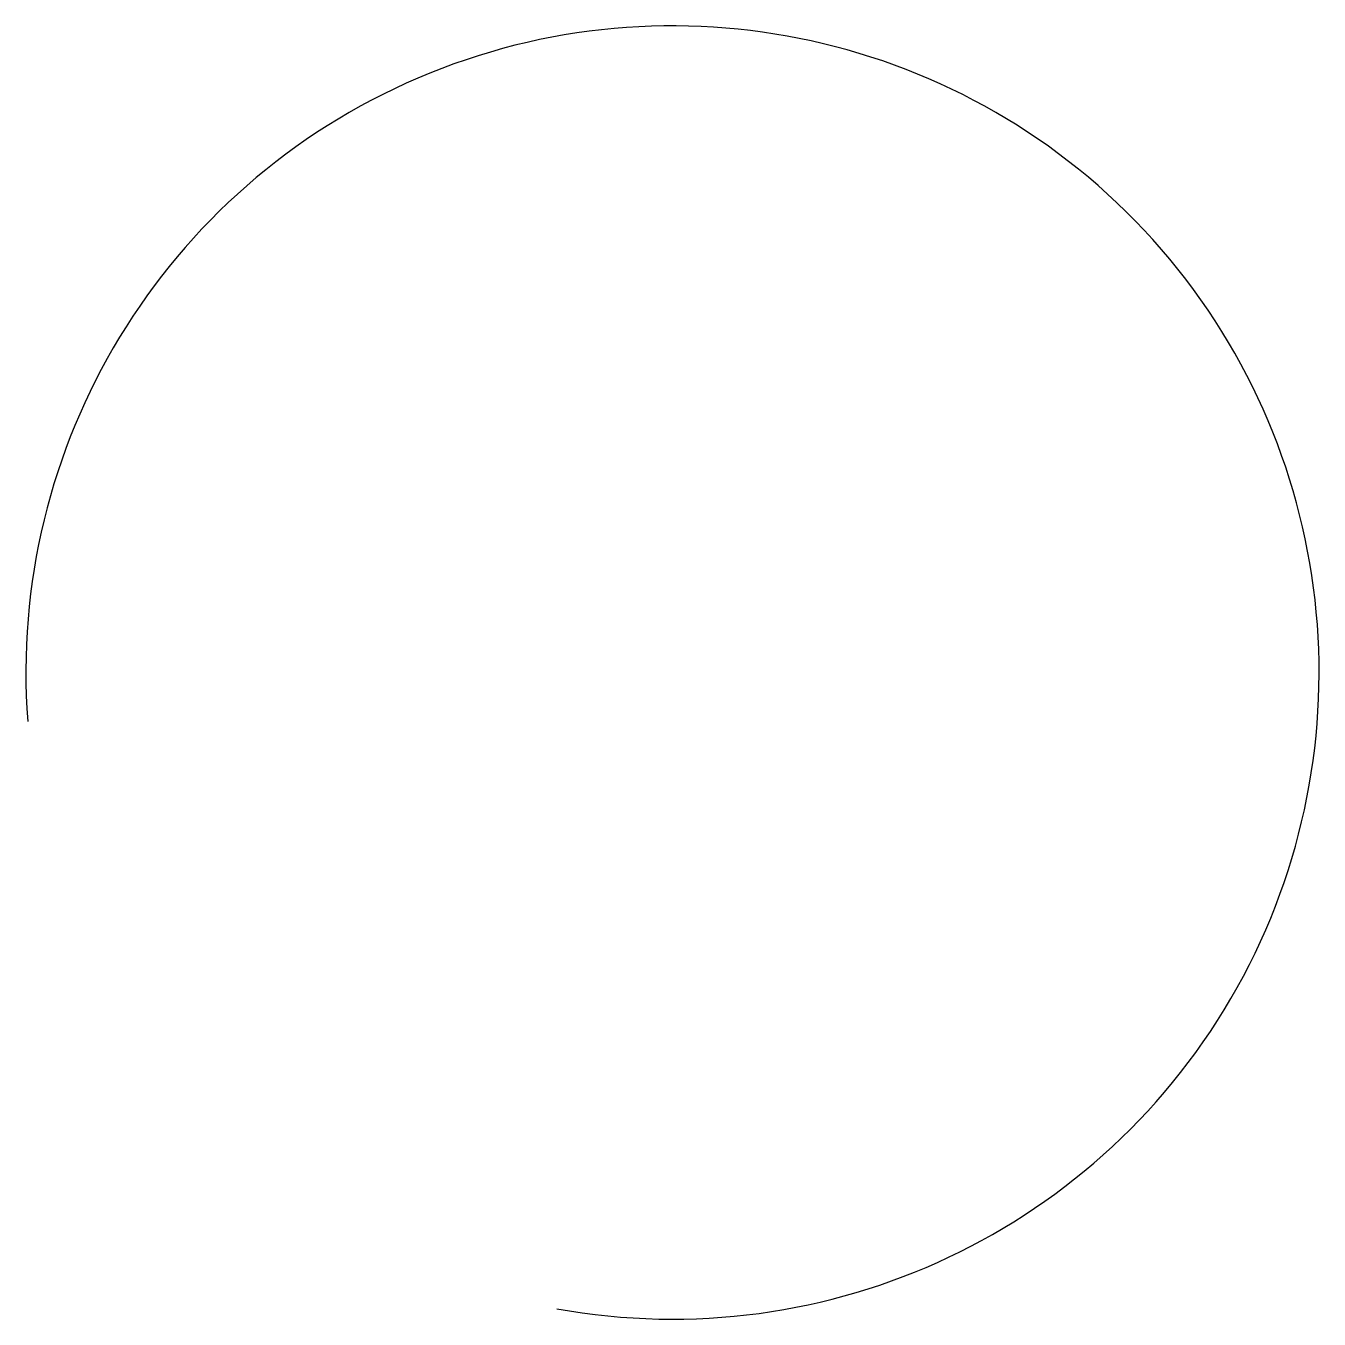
# Model space of a CAD drawing. Header units: metres. Extents: x -221.2 to -126.2, y 35.8 to 130.8.
import ezdxf

# ---------------------------------------------------------------- set-up
doc = ezdxf.new("R2010")
doc.units = ezdxf.units.M

msp = doc.modelspace()

# ---------------------------------------------------------------- linework, layer by layer
msp.add_arc((-173.692, 83.271), 47.5, -100.30615, 184.34758)

doc.saveas('drawing.dxf')
